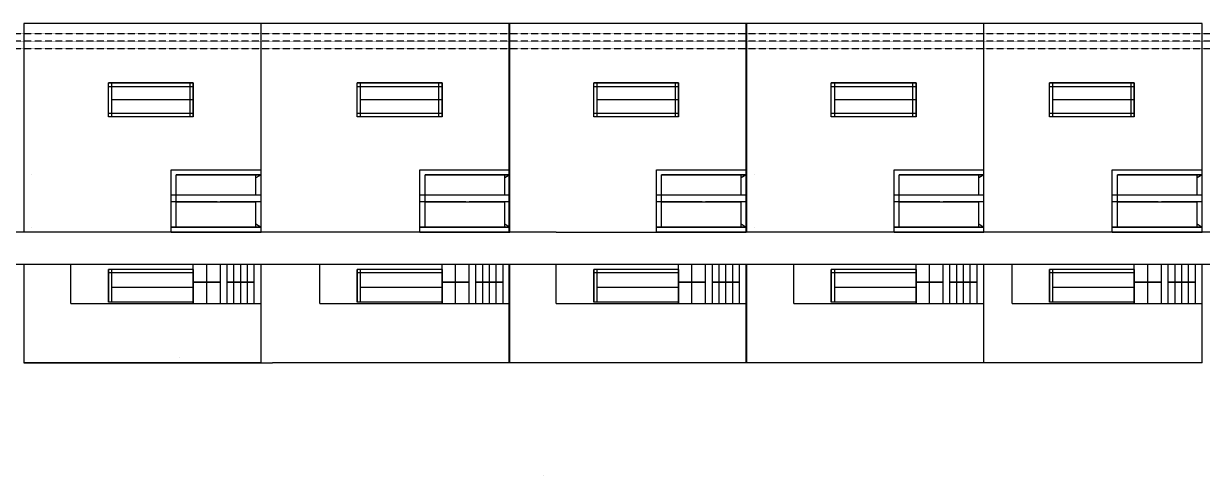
# Model space of a CAD drawing. Header units: millimetres. Extents: x -45491 to 454665, y -283075 to 218718.
# Drawn here: x 313620 to 383162, y 142379 to 169018 of the extents above; entities that cross this region are included whole.
import ezdxf

# ---------------------------------------------------------------- set-up
doc = ezdxf.new("R2010")
doc.units = ezdxf.units.MM
doc.linetypes.add('DASHED', pattern=[19.05, 12.7, -6.35])
for name, color, linetype in [('A-DOOR', 3, 'Continuous'), ('A-STAIR', 6, 'Continuous'), ('A-WALL', 1, 'Continuous'), ('A-WINDOW', 4, 'Continuous'), ('P-PIPE', 125, 'DASHED')]:
    doc.layers.add(name, color=color, linetype=linetype)

msp = doc.modelspace()

# ---------------------------------------------------------------- linework, layer by layer
at = {"layer": 'A-DOOR'}
for p, q in [((314072, 160104), (314072, 160104)), ((322328, 156718), (322328, 160404)), ((322328, 160404), (327628, 160404)), ((327628, 160104), (322628, 160104)), ((322628, 157018), (322628, 160104)), ((322628, 160104), (327628, 160104)), ((327328, 158904), (327328, 160104)), ((327628, 160104), (327328, 159919)), ((327628, 157018), (327628, 160104)), ((327628, 160104), (327628, 160104)), ((337004, 156718), (337004, 160404)), ((337004, 160404), (342304, 160404)), ((342304, 160104), (337304, 160104)), ((337304, 157018), (337304, 160104)), ((337304, 160104), (342304, 160104)), ((342004, 158904), (342004, 160104)), ((342304, 160104), (342004, 159919)), ((342304, 157018), (342304, 160104)), ((342304, 160104), (342304, 160104)), ((350951, 156718), (350951, 160404)), ((350951, 160404), (356251, 160404)), ((356251, 160104), (351251, 160104)), ((351251, 157018), (351251, 160104)), ((351251, 160104), (356251, 160104)), ((355284, 160104), (355284, 160104)), ((355951, 158904), (355951, 160104)), ((356251, 160104), (355951, 159919)), ((356251, 157018), (356251, 160104)), ((356251, 160104), (356251, 160104)), ((356712, 160104), (356712, 160104)), ((364968, 156718), (364968, 160404)), ((364968, 160404), (370268, 160404)), ((370268, 160104), (365268, 160104)), ((365268, 157018), (365268, 160104)), ((365268, 160104), (370268, 160104)), ((369968, 158904), (369968, 160104)), ((370268, 160104), (369968, 159919)), ((370268, 157018), (370268, 160104)), ((370268, 160104), (370268, 160104)), ((377845, 156718), (377845, 160404)), ((377845, 160404), (383145, 160404)), ((383145, 160104), (378145, 160104)), ((378145, 157018), (378145, 160104)), ((378145, 160104), (383145, 160104)), ((382178, 160104), (382178, 160104)), ((382845, 158904), (382845, 160104)), ((383145, 160104), (382845, 159919)), ((383145, 157018), (383145, 160104)), ((383145, 160104), (383145, 160104)), ((327628, 158904), (322328, 158904)), ((342304, 158904), (337004, 158904)), ((356251, 158904), (350951, 158904)), ((370268, 158904), (364968, 158904)), ((383145, 158904), (377845, 158904)), ((325035, 158504), (322328, 158504)), ((322628, 158504), (327328, 158504)), ((327628, 158504), (325222, 158504)), ((327328, 157018), (327328, 158504)), ((339711, 158504), (337004, 158504)), ((337304, 158504), (342004, 158504)), ((342304, 158504), (339898, 158504)), ((342004, 157018), (342004, 158504)), ((353658, 158504), (350951, 158504)), ((351251, 158504), (355951, 158504)), ((356251, 158504), (353845, 158504)), ((355951, 157018), (355951, 158504)), ((367674, 158504), (364968, 158504)), ((365268, 158504), (369968, 158504)), ((370268, 158504), (367861, 158504)), ((369968, 157018), (369968, 158504)), ((380552, 158504), (377845, 158504)), ((378145, 158504), (382845, 158504)), ((383145, 158504), (380739, 158504)), ((382845, 157018), (382845, 158504)), ((327328, 157204), (327628, 157018)), ((342004, 157204), (342304, 157018)), ((355951, 157204), (356251, 157018)), ((369968, 157204), (370268, 157018)), ((382845, 157204), (383145, 157018)), ((314072, 157018), (314072, 157018)), ((314072, 157018), (314072, 157018)), ((322328, 157018), (327628, 157018)), ((322328, 156718), (327628, 156718)), ((327628, 157018), (322628, 157018)), ((327628, 157018), (327628, 157018)), ((327628, 157018), (327628, 157018)), ((337004, 157018), (342304, 157018)), ((337004, 156718), (342304, 156718)), ((342304, 157018), (337304, 157018)), ((342304, 157018), (342304, 157018)), ((342304, 157018), (342304, 157018)), ((350951, 157018), (356251, 157018)), ((350951, 156718), (356251, 156718)), ((356251, 157018), (351251, 157018)), ((355284, 157018), (355284, 157018)), ((355284, 157018), (355284, 157018)), ((356251, 157018), (356251, 157018)), ((356251, 157018), (356251, 157018)), ((356712, 157018), (356712, 157018)), ((356712, 157018), (356712, 157018)), ((364968, 157018), (370268, 157018)), ((364968, 156718), (370268, 156718)), ((370268, 157018), (365268, 157018)), ((370268, 157018), (370268, 157018)), ((370268, 157018), (370268, 157018)), ((377845, 157018), (383145, 157018)), ((377845, 156718), (383145, 156718)), ((383145, 157018), (378145, 157018)), ((382178, 157018), (382178, 157018)), ((382178, 157018), (382178, 157018)), ((383145, 157018), (383145, 157018)), ((383145, 157018), (383145, 157018)), ((344309, 142379), (344309, 142379))]:
    msp.add_line(p, q, dxfattribs=at)
at = {"layer": 'A-STAIR'}
for p, q in [((345036, 156718), (252219, 156718)), ((322328, 157018), (327628, 157018)), ((337004, 157018), (342304, 157018)), ((345036, 156718), (355284, 156718)), ((350951, 157018), (356251, 157018)), ((434501, 156718), (350951, 156718)), ((364968, 157018), (370268, 157018)), ((377845, 157018), (383145, 157018)), ((439801, 154822), (246303, 154822)), ((316413, 152518), (316413, 154822)), ((327628, 154822), (316413, 154822)), ((323628, 152518), (323628, 154822)), ((323628, 153771), (323628, 154521)), ((323628, 154521), (323628, 152589)), ((324428, 152518), (324428, 154822)), ((325228, 152518), (325228, 154822)), ((325628, 152518), (325628, 154822)), ((326028, 152518), (326028, 154822)), ((326428, 152518), (326428, 154822)), ((326828, 152518), (326828, 154822)), ((327228, 152518), (327228, 154822)), ((327628, 152518), (327628, 154822)), ((331089, 152518), (331089, 154822)), ((342304, 154822), (331089, 154822)), ((338304, 152518), (338304, 154822)), ((338304, 153771), (338304, 154521)), ((338304, 154521), (338304, 152589)), ((339104, 152518), (339104, 154822)), ((339904, 152518), (339904, 154822)), ((340304, 152518), (340304, 154822)), ((340704, 152518), (340704, 154822)), ((341104, 152518), (341104, 154822)), ((341504, 152518), (341504, 154822)), ((341904, 152518), (341904, 154822)), ((342304, 152518), (342304, 154822)), ((345036, 152518), (345036, 154822)), ((356251, 154822), (345036, 154822)), ((352251, 152518), (352251, 154822)), ((352251, 153771), (352251, 154521)), ((352251, 154521), (352251, 152589)), ((353051, 152518), (353051, 154822)), ((353851, 152518), (353851, 154822)), ((354251, 152518), (354251, 154822)), ((354651, 152518), (354651, 154822)), ((355051, 152518), (355051, 154822)), ((355451, 152518), (355451, 154822)), ((355851, 152518), (355851, 154822)), ((356251, 152518), (356251, 154822)), ((359052, 152518), (359052, 154822)), ((370268, 154822), (359052, 154822)), ((366268, 152518), (366268, 154822)), ((366268, 153771), (366268, 154521)), ((366268, 154521), (366268, 152589)), ((367068, 152518), (367068, 154822)), ((367868, 152518), (367868, 154822)), ((368268, 152518), (368268, 154822)), ((368668, 152518), (368668, 154822)), ((369068, 152518), (369068, 154822)), ((369468, 152518), (369468, 154822)), ((369868, 152518), (369868, 154822)), ((370268, 152518), (370268, 154822)), ((371930, 152518), (371930, 154822)), ((383145, 154822), (371930, 154822)), ((379145, 152518), (379145, 154822)), ((379145, 153771), (379145, 154521)), ((379145, 154521), (379145, 152589)), ((379945, 152518), (379945, 154822)), ((380745, 152518), (380745, 154822)), ((381145, 152518), (381145, 154822)), ((381545, 152518), (381545, 154822)), ((381945, 152518), (381945, 154822)), ((382345, 152518), (382345, 154822)), ((382745, 152518), (382745, 154822)), ((383145, 152518), (383145, 154822)), ((323628, 153771), (325228, 153771)), ((325228, 153771), (323628, 153771)), ((325628, 153771), (327228, 153771)), ((327228, 153771), (325628, 153771)), ((338304, 153771), (339904, 153771)), ((339904, 153771), (338304, 153771)), ((340304, 153771), (341904, 153771)), ((341904, 153771), (340304, 153771)), ((352251, 153771), (353851, 153771)), ((353851, 153771), (352251, 153771)), ((354251, 153771), (355851, 153771)), ((355851, 153771), (354251, 153771)), ((366268, 153771), (367868, 153771)), ((367868, 153771), (366268, 153771)), ((368268, 153771), (369868, 153771)), ((369868, 153771), (368268, 153771)), ((379145, 153771), (380745, 153771)), ((380745, 153771), (379145, 153771)), ((381145, 153771), (382745, 153771)), ((382745, 153771), (381145, 153771)), ((316413, 152518), (327628, 152518)), ((323628, 152589), (323628, 152518)), ((331089, 152518), (342304, 152518)), ((338304, 152589), (338304, 152518)), ((345036, 152518), (356251, 152518)), ((352251, 152589), (352251, 152518)), ((359052, 152518), (370268, 152518)), ((366268, 152589), (366268, 152518)), ((371930, 152518), (383145, 152518)), ((379145, 152589), (379145, 152518))]:
    msp.add_line(p, q, dxfattribs=at)
at = {"layer": 'A-WALL'}
for p, q in [((327628, 169018), (313628, 169018)), ((313628, 169018), (313628, 156718)), ((328304, 169018), (313628, 169018)), ((327628, 163518), (327628, 169018)), ((327628, 156718), (327628, 169018)), ((342304, 169018), (328304, 169018)), ((356251, 169018), (342251, 169018)), ((342251, 169018), (342251, 156718)), ((342304, 163518), (342304, 169018)), ((342304, 156718), (342304, 169018)), ((356251, 163518), (356251, 169018)), ((356251, 156718), (356251, 169018)), ((370268, 169018), (356268, 169018)), ((356268, 169018), (356268, 156718)), ((383145, 169018), (369145, 169018)), ((370268, 163518), (370268, 169018)), ((370268, 156718), (370268, 169018)), ((383145, 163518), (383145, 169018)), ((383145, 156718), (383145, 169018)), ((327628, 156718), (327628, 168846)), ((342304, 156718), (342304, 168846)), ((356251, 156718), (356251, 168846)), ((370268, 156718), (370268, 168846)), ((383145, 156718), (383145, 168846)), ((323628, 165518), (318628, 165518)), ((338304, 165518), (333304, 165518)), ((352251, 165518), (347251, 165518)), ((366268, 165518), (361268, 165518)), ((379145, 165518), (374145, 165518)), ((323628, 163518), (318628, 163518)), ((338304, 163518), (333304, 163518)), ((352251, 163518), (347251, 163518)), ((366268, 163518), (361268, 163518)), ((379145, 163518), (374145, 163518)), ((327628, 160104), (322628, 160104)), ((342304, 160104), (337304, 160104)), ((356251, 160104), (351251, 160104)), ((370268, 160104), (365268, 160104)), ((383145, 160104), (378145, 160104)), ((327628, 157018), (322628, 157018)), ((342304, 157018), (337304, 157018)), ((356251, 157018), (351251, 157018)), ((370268, 157018), (365268, 157018)), ((383145, 157018), (378145, 157018)), ((313628, 154822), (313628, 149018)), ((323628, 154521), (318628, 154521)), ((327628, 149018), (327628, 154822)), ((327628, 149018), (327628, 154822)), ((338304, 154521), (333304, 154521)), ((342251, 154822), (342251, 149018)), ((342304, 149018), (342304, 154822)), ((342304, 149018), (342304, 154822)), ((352251, 154521), (347251, 154521)), ((356251, 149018), (356251, 154822)), ((356251, 149018), (356251, 154822)), ((356268, 154822), (356268, 149018)), ((366268, 154521), (361268, 154521)), ((370268, 149018), (370268, 154822)), ((370268, 149018), (370268, 154822)), ((379145, 154521), (374145, 154521)), ((383145, 149018), (383145, 154822)), ((383145, 149018), (383145, 154822)), ((323628, 152589), (318628, 152589)), ((338304, 152589), (333304, 152589)), ((352251, 152589), (347251, 152589)), ((366268, 152589), (361268, 152589)), ((379145, 152589), (374145, 152589)), ((327628, 149018), (313628, 149018)), ((313628, 149018), (328304, 149018)), ((322816, 149318), (322816, 149318)), ((327628, 149018), (323628, 149018)), ((342304, 149018), (328304, 149018)), ((342304, 149018), (338304, 149018)), ((356251, 149018), (342251, 149018)), ((356251, 149018), (352251, 149018)), ((370268, 149018), (356268, 149018)), ((370268, 149018), (366268, 149018)), ((383145, 149018), (369145, 149018)), ((383145, 149018), (379145, 149018))]:
    msp.add_line(p, q, dxfattribs=at)
at = {"layer": 'A-WINDOW'}
for p, q in [((318628, 163518), (318628, 165518)), ((318628, 163518), (318628, 165518)), ((318628, 165518), (323628, 165518)), ((318828, 163518), (318828, 165518)), ((323428, 165518), (323428, 163518)), ((323628, 165518), (323628, 163518)), ((323628, 163518), (323628, 165518)), ((333304, 163518), (333304, 165518)), ((333304, 163518), (333304, 165518)), ((333304, 165518), (338304, 165518)), ((333504, 163518), (333504, 165518)), ((338104, 165518), (338104, 163518)), ((338304, 165518), (338304, 163518)), ((338304, 163518), (338304, 165518)), ((347251, 163518), (347251, 165518)), ((347251, 163518), (347251, 165518)), ((347251, 165518), (352251, 165518)), ((347451, 163518), (347451, 165518)), ((352051, 165518), (352051, 163518)), ((352251, 165518), (352251, 163518)), ((352251, 163518), (352251, 165518)), ((361268, 163518), (361268, 165518)), ((361268, 163518), (361268, 165518)), ((361268, 165518), (366268, 165518)), ((361468, 163518), (361468, 165518)), ((366068, 165518), (366068, 163518)), ((366268, 165518), (366268, 163518)), ((366268, 163518), (366268, 165518)), ((374145, 163518), (374145, 165518)), ((374145, 163518), (374145, 165518)), ((374145, 165518), (379145, 165518)), ((374345, 163518), (374345, 165518)), ((378945, 165518), (378945, 163518)), ((379145, 165518), (379145, 163518)), ((379145, 163518), (379145, 165518)), ((318628, 165318), (323628, 165318)), ((333304, 165318), (338304, 165318)), ((347251, 165318), (352251, 165318)), ((361268, 165318), (366268, 165318)), ((374145, 165318), (379145, 165318)), ((323628, 164529), (318828, 164529)), ((338304, 164529), (333504, 164529)), ((352251, 164529), (347451, 164529)), ((366268, 164529), (361468, 164529)), ((379145, 164529), (374345, 164529)), ((323628, 163718), (318628, 163718)), ((323628, 163518), (318628, 163518)), ((338304, 163718), (333304, 163718)), ((338304, 163518), (333304, 163518)), ((352251, 163718), (347251, 163718)), ((352251, 163518), (347251, 163518)), ((366268, 163718), (361268, 163718)), ((366268, 163518), (361268, 163518)), ((379145, 163718), (374145, 163718)), ((379145, 163518), (374145, 163518)), ((322628, 157018), (322328, 157018)), ((327628, 157018), (327328, 157018)), ((337304, 157018), (337004, 157018)), ((342304, 157018), (342004, 157018)), ((351251, 157018), (350951, 157018)), ((356251, 157018), (355951, 157018)), ((365268, 157018), (364968, 157018)), ((370268, 157018), (369968, 157018)), ((378145, 157018), (377845, 157018)), ((383145, 157018), (382845, 157018)), ((323628, 154521), (318628, 154521)), ((318628, 154521), (318628, 152589)), ((318628, 152589), (318628, 154521)), ((318828, 152589), (318828, 154521)), ((323628, 154521), (323628, 152589)), ((323628, 153476), (323628, 154521)), ((338304, 154521), (333304, 154521)), ((333304, 154521), (333304, 152589)), ((333304, 152589), (333304, 154521)), ((333504, 152589), (333504, 154521)), ((338304, 154521), (338304, 152589)), ((338304, 153476), (338304, 154521)), ((352251, 154521), (347251, 154521)), ((347251, 154521), (347251, 152589)), ((347251, 152589), (347251, 154521)), ((347451, 152589), (347451, 154521)), ((352251, 154521), (352251, 152589)), ((352251, 153476), (352251, 154521)), ((366268, 154521), (361268, 154521)), ((361268, 154521), (361268, 152589)), ((361268, 152589), (361268, 154521)), ((361468, 152589), (361468, 154521)), ((366268, 154521), (366268, 152589)), ((366268, 153476), (366268, 154521)), ((379145, 154521), (374145, 154521)), ((374145, 154521), (374145, 152589)), ((374145, 152589), (374145, 154521)), ((374345, 152589), (374345, 154521)), ((379145, 154521), (379145, 152589)), ((379145, 153476), (379145, 154521)), ((323628, 154321), (318628, 154321)), ((338304, 154321), (333304, 154321)), ((352251, 154321), (347251, 154321)), ((366268, 154321), (361268, 154321)), ((379145, 154321), (374145, 154321)), ((318828, 153476), (323628, 153476)), ((333504, 153476), (338304, 153476)), ((347451, 153476), (352251, 153476)), ((361468, 153476), (366268, 153476)), ((374345, 153476), (379145, 153476)), ((323628, 152589), (318628, 152589)), ((338304, 152589), (333304, 152589)), ((352251, 152589), (347251, 152589)), ((366268, 152589), (361268, 152589)), ((379145, 152589), (374145, 152589))]:
    msp.add_line(p, q, dxfattribs=at)
at = {"layer": 'P-PIPE'}
for p, q in [((441960, 168409), (243519, 168409)), ((441960, 167973), (243519, 167973)), ((356251, 167862), (356268, 167862)), ((383145, 167862), (383162, 167862)), ((441960, 167526), (243519, 167526))]:
    msp.add_line(p, q, dxfattribs=at)

doc.saveas('drawing.dxf')
